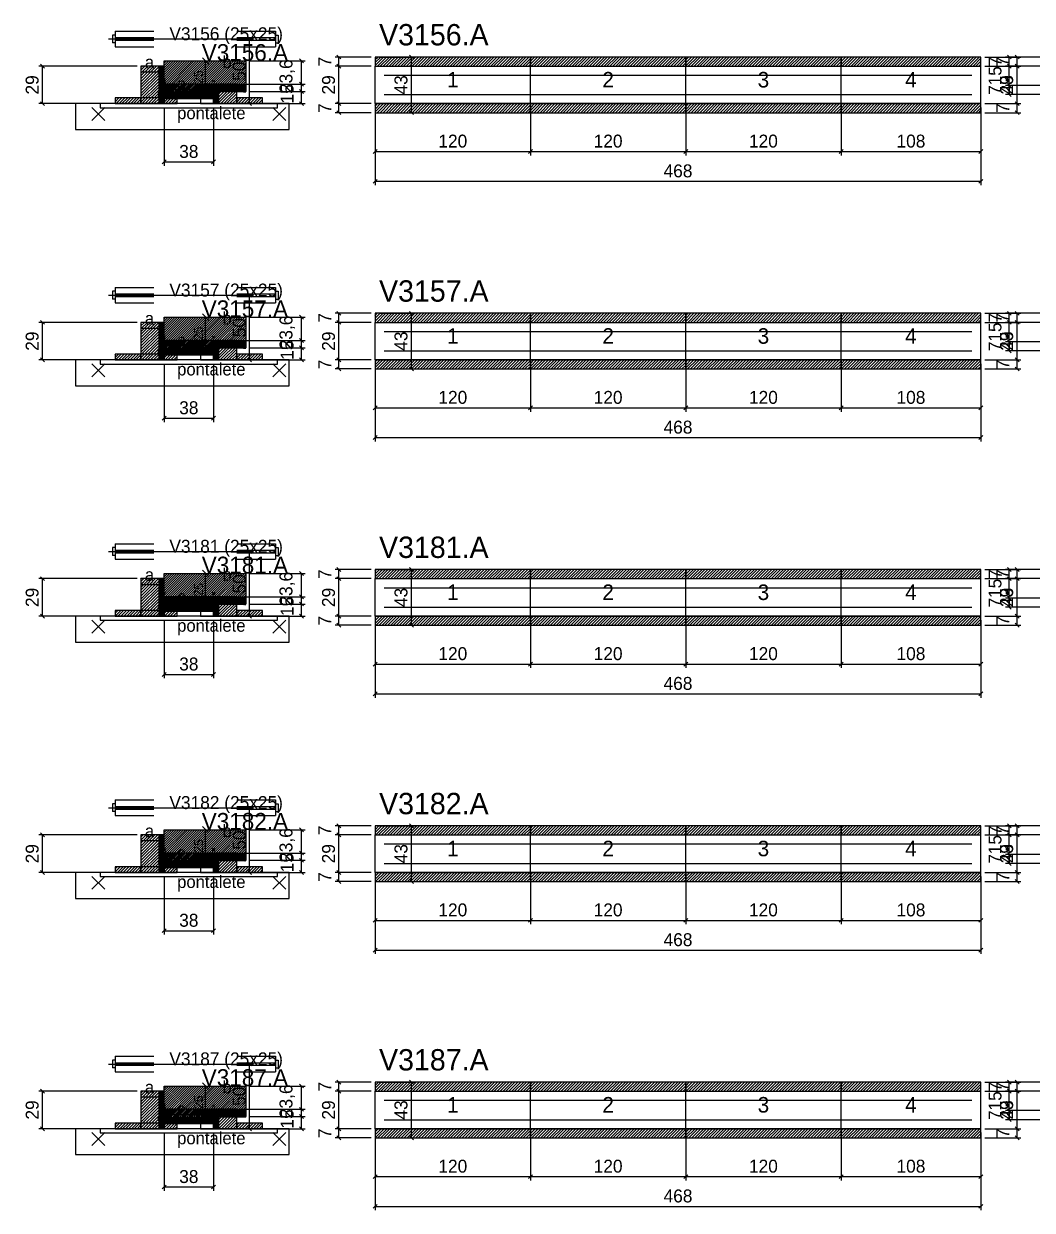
# Model space of a CAD drawing. Extents: x -10500 to 3070, y -14307 to 1250.
# Drawn here: x -69 to 711, y -8528 to -7611 of the extents above; entities that cross this region are included whole.
import ezdxf
from ezdxf.enums import TextEntityAlignment as Align

# ---------------------------------------------------------------- set-up
doc = ezdxf.new("R2010")
doc.units = 0
for name, color, linetype in [('5', 5, 'Continuous'), ('barrote', 126, 'Continuous'), ('CONCRETO', 251, 'Continuous'), ('COTA', 241, 'Continuous'), ('Cota Seção (2x)', 241, 'Continuous'), ('detalhes', 7, 'Continuous'), ('ESTRUTURACAO', 7, 'Continuous'), ('Hachura', 251, 'Continuous'), ('Madeira', 126, 'Continuous'), ('NOMENCLATURA', 7, 'Continuous'), ('Painéis', 200, 'Continuous'), ('presilha', 224, 'Continuous'), ('SARR_2.2x7', 40, 'Continuous'), ('SCO-___-LAJ', 224, 'Continuous'), ('TENSOR', 224, 'Continuous'), ('Texto Seção', 7, 'Continuous')]:
    doc.layers.add(name, color=color, linetype=linetype)
doc.dimstyles.new('PAINEL', dxfattribs={"dimtxt": 10, "dimasz": 3, "dimexe": 3, "dimexo": 3, "dimgap": 3, "dimtad": 1, "dimblk": 'OBLIQUE', "dimblk1": 'OBLIQUE', "dimcen": 2.5, "dimclrd": 4, "dimclre": 4, "dimclrt": 240, "dimazin": 3, "dimtfac": 1, "dimtmove": 0, "dimatfit": 3})
doc.dimstyles.new('SECAO2X', dxfattribs={"dimtxt": 7, "dimasz": 5, "dimexe": 3, "dimexo": 3, "dimgap": 2, "dimtad": 3, "dimblk": 'OBLIQUE', "dimblk1": 'OBLIQUE', "dimcen": 2.5, "dimclrd": 4, "dimclre": 4, "dimclrt": 1, "dimazin": 3, "dimtfac": 1, "dimtmove": 0, "dimatfit": 3})

# ---------------------------------------------------------------- blocks, each defined once
blk = doc.blocks.new('PAR_ESQ')
for p, q in [((-1, -1), (1, 1)), ((-1, 1), (1, -1))]:
    blk.add_line(p, q)
blk = doc.blocks.new('PAR_FUNDO_ESQ')
for p, q in [((-1, -1), (1, 1)), ((-1, 1), (1, -1))]:
    blk.add_line(p, q)
blk = doc.blocks.new('PAR_FUNDO_DIR')
for p, q in [((-1, -1), (1, 1)), ((-1, 1), (1, -1))]:
    blk.add_line(p, q)
blk = doc.blocks.new('par_int_esq')
for p, q in [((-1, -1), (1, 1)), ((-1, 1), (1, -1))]:
    blk.add_line(p, q)
blk = doc.blocks.new('par_int_dir')
for p, q in [((-1, -1), (1, 1)), ((-1, 1), (1, -1))]:
    blk.add_line(p, q)
blk = doc.blocks.new('_OBLIQUE')
at = {"color": 0, "linetype": 'BYBLOCK'}
blk.add_line((-0.5, -0.5), (0.5, 0.5), dxfattribs=at)

msp = doc.modelspace()

# ---------------------------------------------------------------- hatches: boundary and pattern name
at = {"layer": 'COTA'}
h = msp.add_hatch(dxfattribs=at)
h.set_pattern_fill('ANSI31', scale=0.4)
h.paths.add_polyline_path([(40, -7665), (40, -7640), (103, -7640), (103, -7663.6), (78, -7663.6), (78, -7665)])
h = msp.add_hatch(dxfattribs=at)
h.set_pattern_fill('ANSI31', scale=0.5)
h.paths.add_polyline_path([(203, -7644), (323, -7644), (323, -7637), (203, -7637)])
h = msp.add_hatch(dxfattribs=at)
h.set_pattern_fill('ANSI31', scale=0.5)
h.paths.add_polyline_path([(323, -7644), (443, -7644), (443, -7637), (323, -7637)])
h = msp.add_hatch(dxfattribs=at)
h.set_pattern_fill('ANSI31', scale=0.5)
h.paths.add_polyline_path([(443, -7644), (563, -7644), (563, -7637), (443, -7637)])
h = msp.add_hatch(dxfattribs=at)
h.set_pattern_fill('ANSI31', scale=0.5)
h.paths.add_polyline_path([(563, -7644), (671, -7644), (671, -7637), (563, -7637)])
h = msp.add_hatch(dxfattribs=at)
h.set_pattern_fill('ANSI31', scale=0.5)
h.paths.add_polyline_path([(203, -7680), (323, -7680), (323, -7673), (203, -7673)])
h = msp.add_hatch(dxfattribs=at)
h.set_pattern_fill('ANSI31', scale=0.5)
h.paths.add_polyline_path([(323, -7680), (443, -7680), (443, -7673), (323, -7673)])
h = msp.add_hatch(dxfattribs=at)
h.set_pattern_fill('ANSI31', scale=0.5)
h.paths.add_polyline_path([(443, -7680), (563, -7680), (563, -7673), (443, -7673)])
h = msp.add_hatch(dxfattribs=at)
h.set_pattern_fill('ANSI31', scale=0.5)
h.paths.add_polyline_path([(563, -7680), (671, -7680), (671, -7673), (563, -7673)])
h = msp.add_hatch(dxfattribs=at)
h.set_pattern_fill('ANSI31', scale=0.4)
h.paths.add_polyline_path([(40, -7863), (40, -7838), (103, -7838), (103, -7861.6), (78, -7861.6), (78, -7863)])
h = msp.add_hatch(dxfattribs=at)
h.set_pattern_fill('ANSI31', scale=0.5)
h.paths.add_polyline_path([(203, -7842), (323, -7842), (323, -7835), (203, -7835)])
h = msp.add_hatch(dxfattribs=at)
h.set_pattern_fill('ANSI31', scale=0.5)
h.paths.add_polyline_path([(323, -7842), (443, -7842), (443, -7835), (323, -7835)])
h = msp.add_hatch(dxfattribs=at)
h.set_pattern_fill('ANSI31', scale=0.5)
h.paths.add_polyline_path([(443, -7842), (563, -7842), (563, -7835), (443, -7835)])
h = msp.add_hatch(dxfattribs=at)
h.set_pattern_fill('ANSI31', scale=0.5)
h.paths.add_polyline_path([(563, -7842), (671, -7842), (671, -7835), (563, -7835)])
h = msp.add_hatch(dxfattribs=at)
h.set_pattern_fill('ANSI31', scale=0.5)
h.paths.add_polyline_path([(203, -7878), (323, -7878), (323, -7871), (203, -7871)])
h = msp.add_hatch(dxfattribs=at)
h.set_pattern_fill('ANSI31', scale=0.5)
h.paths.add_polyline_path([(323, -7878), (443, -7878), (443, -7871), (323, -7871)])
h = msp.add_hatch(dxfattribs=at)
h.set_pattern_fill('ANSI31', scale=0.5)
h.paths.add_polyline_path([(443, -7878), (563, -7878), (563, -7871), (443, -7871)])
h = msp.add_hatch(dxfattribs=at)
h.set_pattern_fill('ANSI31', scale=0.5)
h.paths.add_polyline_path([(563, -7878), (671, -7878), (671, -7871), (563, -7871)])
h = msp.add_hatch(dxfattribs=at)
h.set_pattern_fill('ANSI31', scale=0.4)
h.paths.add_polyline_path([(40, -8061), (40, -8036), (103, -8036), (103, -8059.6), (78, -8059.6), (78, -8061)])
h = msp.add_hatch(dxfattribs=at)
h.set_pattern_fill('ANSI31', scale=0.5)
h.paths.add_polyline_path([(203, -8040), (323, -8040), (323, -8033), (203, -8033)])
h = msp.add_hatch(dxfattribs=at)
h.set_pattern_fill('ANSI31', scale=0.5)
h.paths.add_polyline_path([(323, -8040), (443, -8040), (443, -8033), (323, -8033)])
h = msp.add_hatch(dxfattribs=at)
h.set_pattern_fill('ANSI31', scale=0.5)
h.paths.add_polyline_path([(443, -8040), (563, -8040), (563, -8033), (443, -8033)])
h = msp.add_hatch(dxfattribs=at)
h.set_pattern_fill('ANSI31', scale=0.5)
h.paths.add_polyline_path([(563, -8040), (671, -8040), (671, -8033), (563, -8033)])
h = msp.add_hatch(dxfattribs=at)
h.set_pattern_fill('ANSI31', scale=0.5)
h.paths.add_polyline_path([(203, -8076), (323, -8076), (323, -8069), (203, -8069)])
h = msp.add_hatch(dxfattribs=at)
h.set_pattern_fill('ANSI31', scale=0.5)
h.paths.add_polyline_path([(323, -8076), (443, -8076), (443, -8069), (323, -8069)])
h = msp.add_hatch(dxfattribs=at)
h.set_pattern_fill('ANSI31', scale=0.5)
h.paths.add_polyline_path([(443, -8076), (563, -8076), (563, -8069), (443, -8069)])
h = msp.add_hatch(dxfattribs=at)
h.set_pattern_fill('ANSI31', scale=0.5)
h.paths.add_polyline_path([(563, -8076), (671, -8076), (671, -8069), (563, -8069)])
h = msp.add_hatch(dxfattribs=at)
h.set_pattern_fill('ANSI31', scale=0.5)
h.paths.add_polyline_path([(203, -8238), (323, -8238), (323, -8231), (203, -8231)])
h = msp.add_hatch(dxfattribs=at)
h.set_pattern_fill('ANSI31', scale=0.5)
h.paths.add_polyline_path([(323, -8238), (443, -8238), (443, -8231), (323, -8231)])
h = msp.add_hatch(dxfattribs=at)
h.set_pattern_fill('ANSI31', scale=0.5)
h.paths.add_polyline_path([(443, -8238), (563, -8238), (563, -8231), (443, -8231)])
h = msp.add_hatch(dxfattribs=at)
h.set_pattern_fill('ANSI31', scale=0.5)
h.paths.add_polyline_path([(563, -8238), (671, -8238), (671, -8231), (563, -8231)])
h = msp.add_hatch(dxfattribs=at)
h.set_pattern_fill('ANSI31', scale=0.4)
h.paths.add_polyline_path([(40, -8259), (40, -8234), (103, -8234), (103, -8257.6), (78, -8257.6), (78, -8259)])
h = msp.add_hatch(dxfattribs=at)
h.set_pattern_fill('ANSI31', scale=0.5)
h.paths.add_polyline_path([(203, -8274), (323, -8274), (323, -8267), (203, -8267)])
h = msp.add_hatch(dxfattribs=at)
h.set_pattern_fill('ANSI31', scale=0.5)
h.paths.add_polyline_path([(323, -8274), (443, -8274), (443, -8267), (323, -8267)])
h = msp.add_hatch(dxfattribs=at)
h.set_pattern_fill('ANSI31', scale=0.5)
h.paths.add_polyline_path([(443, -8274), (563, -8274), (563, -8267), (443, -8267)])
h = msp.add_hatch(dxfattribs=at)
h.set_pattern_fill('ANSI31', scale=0.5)
h.paths.add_polyline_path([(563, -8274), (671, -8274), (671, -8267), (563, -8267)])
h = msp.add_hatch(dxfattribs=at)
h.set_pattern_fill('ANSI31', scale=0.4)
h.paths.add_polyline_path([(40, -8457), (40, -8432), (103, -8432), (103, -8455.6), (78, -8455.6), (78, -8457)])
h = msp.add_hatch(dxfattribs=at)
h.set_pattern_fill('ANSI31', scale=0.5)
h.paths.add_polyline_path([(203, -8436), (323, -8436), (323, -8429), (203, -8429)])
h = msp.add_hatch(dxfattribs=at)
h.set_pattern_fill('ANSI31', scale=0.5)
h.paths.add_polyline_path([(323, -8436), (443, -8436), (443, -8429), (323, -8429)])
h = msp.add_hatch(dxfattribs=at)
h.set_pattern_fill('ANSI31', scale=0.5)
h.paths.add_polyline_path([(443, -8436), (563, -8436), (563, -8429), (443, -8429)])
h = msp.add_hatch(dxfattribs=at)
h.set_pattern_fill('ANSI31', scale=0.5)
h.paths.add_polyline_path([(563, -8436), (671, -8436), (671, -8429), (563, -8429)])
h = msp.add_hatch(dxfattribs=at)
h.set_pattern_fill('ANSI31', scale=0.5)
h.paths.add_polyline_path([(203, -8472), (323, -8472), (323, -8465), (203, -8465)])
h = msp.add_hatch(dxfattribs=at)
h.set_pattern_fill('ANSI31', scale=0.5)
h.paths.add_polyline_path([(323, -8472), (443, -8472), (443, -8465), (323, -8465)])
h = msp.add_hatch(dxfattribs=at)
h.set_pattern_fill('ANSI31', scale=0.5)
h.paths.add_polyline_path([(443, -8472), (563, -8472), (563, -8465), (443, -8465)])
h = msp.add_hatch(dxfattribs=at)
h.set_pattern_fill('ANSI31', scale=0.5)
h.paths.add_polyline_path([(563, -8472), (671, -8472), (671, -8465), (563, -8465)])
at = {"layer": 'Hachura'}
h = msp.add_hatch(dxfattribs=at)
h.set_pattern_fill('ANSI31', scale=0.5)
h.paths.add_polyline_path([(22, -7673), (36, -7673), (36, -7644), (22, -7644)])
h = msp.add_hatch(dxfattribs=at)
h.set_pattern_fill('ANSI31', scale=0.5)
h.paths.add_polyline_path([(22, -7648.4), (36, -7648.4), (36, -7644), (22, -7644)])
h = msp.add_hatch(dxfattribs=at)
h.set_pattern_fill('SOLID')
h.paths.add_polyline_path([(36, -7673), (40, -7673), (40, -7644), (36, -7644)])
h = msp.add_hatch(dxfattribs=at)
h.set_pattern_fill('SOLID')
h.paths.add_polyline_path([(78, -7673), (82, -7673), (82, -7658), (78, -7658)])
h = msp.add_hatch(dxfattribs=at)
h.set_pattern_fill('SOLID')
h.paths.add_polyline_path([(78, -7658), (103, -7658), (103, -7664), (78, -7664)])
h = msp.add_hatch(dxfattribs=at)
h.set_pattern_fill('ANSI31', scale=0.5)
h.paths.add_polyline_path([(82, -7673), (96, -7673), (96, -7658), (82, -7658)])
h = msp.add_hatch(dxfattribs=at)
h.set_pattern_fill('ANSI31', scale=0.5)
h.paths.add_polyline_path([(82, -7662.4), (96, -7662.4), (96, -7658), (82, -7658)])
h = msp.add_hatch(dxfattribs=at)
h.set_pattern_fill('ANSI31', scale=0.5)
h.paths.add_polyline_path([(2, -7673), (22, -7673), (22, -7668.6), (2, -7668.6)])
h = msp.add_hatch(dxfattribs=at)
h.set_pattern_fill('SOLID')
h.paths.add_polyline_path([(40, -7668.6), (78, -7668.6), (78, -7665), (40, -7665)])
h = msp.add_hatch(dxfattribs=at)
h.set_pattern_fill('ANSI31', scale=0.5)
h.paths.add_polyline_path([(40, -7673), (50, -7673), (50, -7668.6), (40, -7668.6)])
h = msp.add_hatch(dxfattribs=at)
h.set_pattern_fill('ANSI31', scale=0.5)
h.paths.add_polyline_path([(96, -7673), (116, -7673), (116, -7668.6), (96, -7668.6)])
h = msp.add_hatch(dxfattribs=at)
h.set_pattern_fill('ANSI31', scale=0.5)
h.paths.add_polyline_path([(22, -7871), (36, -7871), (36, -7842), (22, -7842)])
h = msp.add_hatch(dxfattribs=at)
h.set_pattern_fill('ANSI31', scale=0.5)
h.paths.add_polyline_path([(22, -7846.4), (36, -7846.4), (36, -7842), (22, -7842)])
h = msp.add_hatch(dxfattribs=at)
h.set_pattern_fill('SOLID')
h.paths.add_polyline_path([(36, -7871), (40, -7871), (40, -7842), (36, -7842)])
h = msp.add_hatch(dxfattribs=at)
h.set_pattern_fill('SOLID')
h.paths.add_polyline_path([(78, -7871), (82, -7871), (82, -7856), (78, -7856)])
h = msp.add_hatch(dxfattribs=at)
h.set_pattern_fill('SOLID')
h.paths.add_polyline_path([(78, -7856), (103, -7856), (103, -7862), (78, -7862)])
h = msp.add_hatch(dxfattribs=at)
h.set_pattern_fill('ANSI31', scale=0.5)
h.paths.add_polyline_path([(82, -7871), (96, -7871), (96, -7856), (82, -7856)])
h = msp.add_hatch(dxfattribs=at)
h.set_pattern_fill('ANSI31', scale=0.5)
h.paths.add_polyline_path([(82, -7860.4), (96, -7860.4), (96, -7856), (82, -7856)])
h = msp.add_hatch(dxfattribs=at)
h.set_pattern_fill('SOLID')
h.paths.add_polyline_path([(40, -7866.6), (78, -7866.6), (78, -7863), (40, -7863)])
h = msp.add_hatch(dxfattribs=at)
h.set_pattern_fill('ANSI31', scale=0.5)
h.paths.add_polyline_path([(2, -7871), (22, -7871), (22, -7866.6), (2, -7866.6)])
h = msp.add_hatch(dxfattribs=at)
h.set_pattern_fill('ANSI31', scale=0.5)
h.paths.add_polyline_path([(40, -7871), (50, -7871), (50, -7866.6), (40, -7866.6)])
h = msp.add_hatch(dxfattribs=at)
h.set_pattern_fill('ANSI31', scale=0.5)
h.paths.add_polyline_path([(96, -7871), (116, -7871), (116, -7866.6), (96, -7866.6)])
h = msp.add_hatch(dxfattribs=at)
h.set_pattern_fill('ANSI31', scale=0.5)
h.paths.add_polyline_path([(22, -8069), (36, -8069), (36, -8040), (22, -8040)])
h = msp.add_hatch(dxfattribs=at)
h.set_pattern_fill('ANSI31', scale=0.5)
h.paths.add_polyline_path([(22, -8044.4), (36, -8044.4), (36, -8040), (22, -8040)])
h = msp.add_hatch(dxfattribs=at)
h.set_pattern_fill('SOLID')
h.paths.add_polyline_path([(36, -8069), (40, -8069), (40, -8040), (36, -8040)])
h = msp.add_hatch(dxfattribs=at)
h.set_pattern_fill('SOLID')
h.paths.add_polyline_path([(78, -8069), (82, -8069), (82, -8054), (78, -8054)])
h = msp.add_hatch(dxfattribs=at)
h.set_pattern_fill('SOLID')
h.paths.add_polyline_path([(78, -8054), (103, -8054), (103, -8060), (78, -8060)])
h = msp.add_hatch(dxfattribs=at)
h.set_pattern_fill('ANSI31', scale=0.5)
h.paths.add_polyline_path([(82, -8069), (96, -8069), (96, -8054), (82, -8054)])
h = msp.add_hatch(dxfattribs=at)
h.set_pattern_fill('ANSI31', scale=0.5)
h.paths.add_polyline_path([(82, -8058.4), (96, -8058.4), (96, -8054), (82, -8054)])
h = msp.add_hatch(dxfattribs=at)
h.set_pattern_fill('ANSI31', scale=0.5)
h.paths.add_polyline_path([(2, -8069), (22, -8069), (22, -8064.6), (2, -8064.6)])
h = msp.add_hatch(dxfattribs=at)
h.set_pattern_fill('SOLID')
h.paths.add_polyline_path([(40, -8064.6), (78, -8064.6), (78, -8061), (40, -8061)])
h = msp.add_hatch(dxfattribs=at)
h.set_pattern_fill('ANSI31', scale=0.5)
h.paths.add_polyline_path([(40, -8069), (50, -8069), (50, -8064.6), (40, -8064.6)])
h = msp.add_hatch(dxfattribs=at)
h.set_pattern_fill('ANSI31', scale=0.5)
h.paths.add_polyline_path([(96, -8069), (116, -8069), (116, -8064.6), (96, -8064.6)])
h = msp.add_hatch(dxfattribs=at)
h.set_pattern_fill('ANSI31', scale=0.5)
h.paths.add_polyline_path([(22, -8267), (36, -8267), (36, -8238), (22, -8238)])
h = msp.add_hatch(dxfattribs=at)
h.set_pattern_fill('ANSI31', scale=0.5)
h.paths.add_polyline_path([(22, -8242.4), (36, -8242.4), (36, -8238), (22, -8238)])
h = msp.add_hatch(dxfattribs=at)
h.set_pattern_fill('SOLID')
h.paths.add_polyline_path([(36, -8267), (40, -8267), (40, -8238), (36, -8238)])
h = msp.add_hatch(dxfattribs=at)
h.set_pattern_fill('SOLID')
h.paths.add_polyline_path([(40, -8262.6), (78, -8262.6), (78, -8259), (40, -8259)])
h = msp.add_hatch(dxfattribs=at)
h.set_pattern_fill('SOLID')
h.paths.add_polyline_path([(78, -8267), (82, -8267), (82, -8252), (78, -8252)])
h = msp.add_hatch(dxfattribs=at)
h.set_pattern_fill('SOLID')
h.paths.add_polyline_path([(78, -8252), (103, -8252), (103, -8258), (78, -8258)])
h = msp.add_hatch(dxfattribs=at)
h.set_pattern_fill('ANSI31', scale=0.5)
h.paths.add_polyline_path([(82, -8267), (96, -8267), (96, -8252), (82, -8252)])
h = msp.add_hatch(dxfattribs=at)
h.set_pattern_fill('ANSI31', scale=0.5)
h.paths.add_polyline_path([(82, -8256.4), (96, -8256.4), (96, -8252), (82, -8252)])
h = msp.add_hatch(dxfattribs=at)
h.set_pattern_fill('ANSI31', scale=0.5)
h.paths.add_polyline_path([(2, -8267), (22, -8267), (22, -8262.6), (2, -8262.6)])
h = msp.add_hatch(dxfattribs=at)
h.set_pattern_fill('ANSI31', scale=0.5)
h.paths.add_polyline_path([(40, -8267), (50, -8267), (50, -8262.6), (40, -8262.6)])
h = msp.add_hatch(dxfattribs=at)
h.set_pattern_fill('ANSI31', scale=0.5)
h.paths.add_polyline_path([(96, -8267), (116, -8267), (116, -8262.6), (96, -8262.6)])
h = msp.add_hatch(dxfattribs=at)
h.set_pattern_fill('ANSI31', scale=0.5)
h.paths.add_polyline_path([(22, -8465), (36, -8465), (36, -8436), (22, -8436)])
h = msp.add_hatch(dxfattribs=at)
h.set_pattern_fill('ANSI31', scale=0.5)
h.paths.add_polyline_path([(22, -8440.4), (36, -8440.4), (36, -8436), (22, -8436)])
h = msp.add_hatch(dxfattribs=at)
h.set_pattern_fill('SOLID')
h.paths.add_polyline_path([(36, -8465), (40, -8465), (40, -8436), (36, -8436)])
h = msp.add_hatch(dxfattribs=at)
h.set_pattern_fill('SOLID')
h.paths.add_polyline_path([(78, -8465), (82, -8465), (82, -8450), (78, -8450)])
h = msp.add_hatch(dxfattribs=at)
h.set_pattern_fill('SOLID')
h.paths.add_polyline_path([(78, -8450), (103, -8450), (103, -8456), (78, -8456)])
h = msp.add_hatch(dxfattribs=at)
h.set_pattern_fill('ANSI31', scale=0.5)
h.paths.add_polyline_path([(82, -8465), (96, -8465), (96, -8450), (82, -8450)])
h = msp.add_hatch(dxfattribs=at)
h.set_pattern_fill('ANSI31', scale=0.5)
h.paths.add_polyline_path([(82, -8454.4), (96, -8454.4), (96, -8450), (82, -8450)])
h = msp.add_hatch(dxfattribs=at)
h.set_pattern_fill('ANSI31', scale=0.5)
h.paths.add_polyline_path([(2, -8465), (22, -8465), (22, -8460.6), (2, -8460.6)])
h = msp.add_hatch(dxfattribs=at)
h.set_pattern_fill('SOLID')
h.paths.add_polyline_path([(40, -8460.6), (78, -8460.6), (78, -8457), (40, -8457)])
h = msp.add_hatch(dxfattribs=at)
h.set_pattern_fill('ANSI31', scale=0.5)
h.paths.add_polyline_path([(40, -8465), (50, -8465), (50, -8460.6), (40, -8460.6)])
h = msp.add_hatch(dxfattribs=at)
h.set_pattern_fill('ANSI31', scale=0.5)
h.paths.add_polyline_path([(96, -8465), (116, -8465), (116, -8460.6), (96, -8460.6)])
at = {"layer": 'HACHURACONCRETO'}
h = msp.add_hatch(dxfattribs=at)
h.set_pattern_fill('ANSI31', scale=0.3)
h.paths.add_polyline_path([(40, -7668.6), (78, -7668.6), (78, -7658), (40, -7658)])
h = msp.add_hatch(dxfattribs=at)
h.set_pattern_fill('ANSI31', scale=0.3)
h.paths.add_polyline_path([(40, -7866.6), (78, -7866.6), (78, -7856), (40, -7856)])
h = msp.add_hatch(dxfattribs=at)
h.set_pattern_fill('ANSI31', scale=0.3)
h.paths.add_polyline_path([(40, -8064.6), (78, -8064.6), (78, -8054), (40, -8054)])
h = msp.add_hatch(dxfattribs=at)
h.set_pattern_fill('ANSI31', scale=0.3)
h.paths.add_polyline_path([(40, -8262.6), (78, -8262.6), (78, -8252), (40, -8252)])
h = msp.add_hatch(dxfattribs=at)
h.set_pattern_fill('ANSI31', scale=0.3)
h.paths.add_polyline_path([(40, -8460.6), (78, -8460.6), (78, -8450), (40, -8450)])

# ---------------------------------------------------------------- linework, layer by layer
for p, q in [((2, -7617), (32, -7617)), ((2, -7617), (2, -7629)), ((96, -7617), (126, -7617)), ((126, -7617), (126, -7629)), ((0, -7620), (0, -7626)), ((2, -7620), (0, -7620)), ((2, -7626), (0, -7626)), ((2, -7622), (32, -7622)), ((2, -7624), (32, -7624)), ((96, -7622), (126, -7622)), ((96, -7624), (126, -7624)), ((126, -7620), (128, -7620)), ((126, -7626), (128, -7626)), ((128, -7620), (128, -7626)), ((2, -7629), (32, -7629)), ((96, -7629), (126, -7629)), ((0, -7818), (0, -7824)), ((2, -7818), (0, -7818)), ((2, -7815), (32, -7815)), ((2, -7815), (2, -7827)), ((96, -7815), (126, -7815)), ((126, -7815), (126, -7827)), ((126, -7818), (128, -7818)), ((128, -7818), (128, -7824)), ((2, -7824), (0, -7824)), ((2, -7820), (32, -7820)), ((2, -7822), (32, -7822)), ((2, -7827), (32, -7827)), ((96, -7820), (126, -7820)), ((96, -7822), (126, -7822)), ((96, -7827), (126, -7827)), ((126, -7824), (128, -7824)), ((0, -8016), (0, -8022)), ((2, -8016), (0, -8016)), ((2, -8013), (32, -8013)), ((2, -8013), (2, -8025)), ((2, -8018), (32, -8018)), ((2, -8020), (32, -8020)), ((96, -8013), (126, -8013)), ((96, -8018), (126, -8018)), ((96, -8020), (126, -8020)), ((126, -8013), (126, -8025)), ((126, -8016), (128, -8016)), ((128, -8016), (128, -8022)), ((2, -8022), (0, -8022)), ((2, -8025), (32, -8025)), ((96, -8025), (126, -8025)), ((126, -8022), (128, -8022)), ((0, -8214), (0, -8220)), ((2, -8214), (0, -8214)), ((2, -8211), (32, -8211)), ((2, -8211), (2, -8223)), ((96, -8211), (126, -8211)), ((126, -8211), (126, -8223)), ((126, -8214), (128, -8214)), ((128, -8214), (128, -8220)), ((2, -8220), (0, -8220)), ((2, -8216), (32, -8216)), ((2, -8218), (32, -8218)), ((2, -8223), (32, -8223)), ((96, -8216), (126, -8216)), ((96, -8218), (126, -8218)), ((96, -8223), (126, -8223)), ((126, -8220), (128, -8220)), ((0, -8412), (0, -8418)), ((2, -8412), (0, -8412)), ((2, -8409), (32, -8409)), ((2, -8409), (2, -8421)), ((2, -8414), (32, -8414)), ((96, -8409), (126, -8409)), ((96, -8414), (126, -8414)), ((126, -8409), (126, -8421)), ((126, -8412), (128, -8412)), ((128, -8412), (128, -8418)), ((2, -8418), (0, -8418)), ((2, -8416), (32, -8416)), ((2, -8421), (32, -8421)), ((96, -8416), (126, -8416)), ((96, -8421), (126, -8421)), ((126, -8418), (128, -8418))]:
    msp.add_line(p, q)
at = {"layer": 'BARRA_ANCORAGEM'}
for p, q in [((40, -7661.95), (78, -7661.95)), ((40, -7663.95), (40, -7661.95)), ((40, -7663.95), (78, -7663.95)), ((78, -7663.95), (78, -7661.95)), ((40, -7667.05), (78, -7667.05)), ((40, -7669.05), (40, -7667.05)), ((40, -7669.05), (78, -7669.05)), ((78, -7669.05), (78, -7667.05)), ((40, -7859.95), (78, -7859.95)), ((40, -7861.95), (40, -7859.95)), ((40, -7861.95), (78, -7861.95)), ((40, -7865.05), (78, -7865.05)), ((40, -7867.05), (40, -7865.05)), ((78, -7861.95), (78, -7859.95)), ((78, -7867.05), (78, -7865.05)), ((40, -7867.05), (78, -7867.05)), ((40, -8057.95), (78, -8057.95)), ((40, -8059.95), (40, -8057.95)), ((78, -8059.95), (78, -8057.95)), ((40, -8059.95), (78, -8059.95)), ((40, -8063.05), (78, -8063.05)), ((40, -8065.05), (40, -8063.05)), ((40, -8065.05), (78, -8065.05)), ((78, -8065.05), (78, -8063.05)), ((40, -8255.95), (78, -8255.95)), ((40, -8257.95), (40, -8255.95)), ((40, -8257.95), (78, -8257.95)), ((78, -8257.95), (78, -8255.95)), ((40, -8261.05), (78, -8261.05)), ((40, -8263.05), (40, -8261.05)), ((40, -8263.05), (78, -8263.05)), ((78, -8263.05), (78, -8261.05)), ((40, -8453.95), (78, -8453.95)), ((40, -8455.95), (40, -8453.95)), ((40, -8455.95), (78, -8455.95)), ((40, -8459.05), (78, -8459.05)), ((40, -8461.05), (40, -8459.05)), ((40, -8461.05), (78, -8461.05)), ((78, -8455.95), (78, -8453.95)), ((78, -8461.05), (78, -8459.05))]:
    msp.add_line(p, q, dxfattribs=at)
at = {"layer": 'barrote'}
for points in [[(-28.5, -7693), (136.5, -7693), (136.5, -7673), (-28.5, -7673)], [(-28.5, -7891), (136.5, -7891), (136.5, -7871), (-28.5, -7871)], [(-28.5, -8089), (136.5, -8089), (136.5, -8069), (-28.5, -8069)], [(-28.5, -8287), (136.5, -8287), (136.5, -8267), (-28.5, -8267)], [(-28.5, -8485), (136.5, -8485), (136.5, -8465), (-28.5, -8465)]]:
    msp.add_lwpolyline(points, close=True, dxfattribs=at)
at = {"layer": 'CONCRETO'}
for points in [[(40, -7665), (40, -7640), (103, -7640), (103, -7663.6), (78, -7663.6), (78, -7665)], [(40, -7863), (40, -7838), (103, -7838), (103, -7861.6), (78, -7861.6), (78, -7863)], [(40, -8061), (40, -8036), (103, -8036), (103, -8059.6), (78, -8059.6), (78, -8061)], [(40, -8259), (40, -8234), (103, -8234), (103, -8257.6), (78, -8257.6), (78, -8259)], [(40, -8457), (40, -8432), (103, -8432), (103, -8455.6), (78, -8455.6), (78, -8457)]]:
    msp.add_lwpolyline(points, close=True, dxfattribs=at)
at = {"layer": 'HACHURACONCRETO'}
for points in [[(40, -7668.6), (78, -7668.6), (78, -7658), (40, -7658)], [(40, -7866.6), (78, -7866.6), (78, -7856), (40, -7856)], [(40, -8064.6), (78, -8064.6), (78, -8054), (40, -8054)], [(40, -8262.6), (78, -8262.6), (78, -8252), (40, -8252)], [(40, -8460.6), (78, -8460.6), (78, -8450), (40, -8450)]]:
    msp.add_lwpolyline(points, close=True, dxfattribs=at)
at = {"layer": 'Madeira'}
for points in [[(22, -7673), (36, -7673), (36, -7644), (22, -7644)], [(22, -7648.4), (36, -7648.4), (36, -7644), (22, -7644)], [(82, -7673), (96, -7673), (96, -7658), (82, -7658)], [(82, -7662.4), (96, -7662.4), (96, -7658), (82, -7658)], [(2, -7673), (22, -7673), (22, -7668.6), (2, -7668.6)], [(22, -7673), (36, -7673), (36, -7668.6), (22, -7668.6)], [(40, -7673), (50, -7673), (50, -7668.6), (40, -7668.6)], [(68, -7673), (78, -7673), (78, -7668.6), (68, -7668.6)], [(96, -7673), (116, -7673), (116, -7668.6), (96, -7668.6)], [(22, -7871), (36, -7871), (36, -7842), (22, -7842)], [(22, -7846.4), (36, -7846.4), (36, -7842), (22, -7842)], [(82, -7871), (96, -7871), (96, -7856), (82, -7856)], [(82, -7860.4), (96, -7860.4), (96, -7856), (82, -7856)], [(2, -7871), (22, -7871), (22, -7866.6), (2, -7866.6)], [(22, -7871), (36, -7871), (36, -7866.6), (22, -7866.6)], [(40, -7871), (50, -7871), (50, -7866.6), (40, -7866.6)], [(68, -7871), (78, -7871), (78, -7866.6), (68, -7866.6)], [(96, -7871), (116, -7871), (116, -7866.6), (96, -7866.6)], [(22, -8069), (36, -8069), (36, -8040), (22, -8040)], [(22, -8044.4), (36, -8044.4), (36, -8040), (22, -8040)], [(82, -8069), (96, -8069), (96, -8054), (82, -8054)], [(82, -8058.4), (96, -8058.4), (96, -8054), (82, -8054)], [(2, -8069), (22, -8069), (22, -8064.6), (2, -8064.6)], [(22, -8069), (36, -8069), (36, -8064.6), (22, -8064.6)], [(40, -8069), (50, -8069), (50, -8064.6), (40, -8064.6)], [(68, -8069), (78, -8069), (78, -8064.6), (68, -8064.6)], [(96, -8069), (116, -8069), (116, -8064.6), (96, -8064.6)], [(22, -8267), (36, -8267), (36, -8238), (22, -8238)], [(22, -8242.4), (36, -8242.4), (36, -8238), (22, -8238)], [(82, -8267), (96, -8267), (96, -8252), (82, -8252)], [(82, -8256.4), (96, -8256.4), (96, -8252), (82, -8252)], [(2, -8267), (22, -8267), (22, -8262.6), (2, -8262.6)], [(22, -8267), (36, -8267), (36, -8262.6), (22, -8262.6)], [(40, -8267), (50, -8267), (50, -8262.6), (40, -8262.6)], [(68, -8267), (78, -8267), (78, -8262.6), (68, -8262.6)], [(96, -8267), (116, -8267), (116, -8262.6), (96, -8262.6)], [(22, -8465), (36, -8465), (36, -8436), (22, -8436)], [(22, -8440.4), (36, -8440.4), (36, -8436), (22, -8436)], [(82, -8465), (96, -8465), (96, -8450), (82, -8450)], [(82, -8454.4), (96, -8454.4), (96, -8450), (82, -8450)], [(2, -8465), (22, -8465), (22, -8460.6), (2, -8460.6)], [(22, -8465), (36, -8465), (36, -8460.6), (22, -8460.6)], [(40, -8465), (50, -8465), (50, -8460.6), (40, -8460.6)], [(68, -8465), (78, -8465), (78, -8460.6), (68, -8460.6)], [(96, -8465), (116, -8465), (116, -8460.6), (96, -8460.6)]]:
    msp.add_lwpolyline(points, close=True, dxfattribs=at)
at = {"layer": 'Painéis'}
for p, q in [((203, -7644), (323, -7644)), ((203, -7673), (203, -7644)), ((323, -7673), (323, -7644)), ((323, -7673), (323, -7644)), ((323, -7644), (443, -7644)), ((323, -7673), (323, -7644)), ((443, -7673), (443, -7644)), ((443, -7673), (443, -7644)), ((443, -7644), (563, -7644)), ((443, -7673), (443, -7644)), ((563, -7673), (563, -7644)), ((563, -7673), (563, -7644)), ((563, -7644), (671, -7644)), ((563, -7673), (563, -7644)), ((671, -7673), (671, -7644)), ((203, -7673), (323, -7673)), ((323, -7673), (443, -7673)), ((443, -7673), (563, -7673)), ((563, -7673), (671, -7673)), ((203, -7842), (323, -7842)), ((203, -7871), (203, -7842)), ((323, -7871), (323, -7842)), ((323, -7871), (323, -7842)), ((323, -7842), (443, -7842)), ((323, -7871), (323, -7842)), ((443, -7871), (443, -7842)), ((443, -7871), (443, -7842)), ((443, -7842), (563, -7842)), ((443, -7871), (443, -7842)), ((563, -7871), (563, -7842)), ((563, -7871), (563, -7842)), ((563, -7842), (671, -7842)), ((563, -7871), (563, -7842)), ((671, -7871), (671, -7842)), ((203, -7871), (323, -7871)), ((323, -7871), (443, -7871)), ((443, -7871), (563, -7871)), ((563, -7871), (671, -7871)), ((203, -8040), (323, -8040)), ((203, -8069), (203, -8040)), ((323, -8069), (323, -8040)), ((323, -8069), (323, -8040)), ((323, -8040), (443, -8040)), ((323, -8069), (323, -8040)), ((443, -8069), (443, -8040)), ((443, -8069), (443, -8040)), ((443, -8040), (563, -8040)), ((443, -8069), (443, -8040)), ((563, -8069), (563, -8040)), ((563, -8069), (563, -8040)), ((563, -8040), (671, -8040)), ((563, -8069), (563, -8040)), ((671, -8069), (671, -8040)), ((203, -8069), (323, -8069)), ((323, -8069), (443, -8069)), ((443, -8069), (563, -8069)), ((563, -8069), (671, -8069)), ((203, -8238), (323, -8238)), ((203, -8267), (203, -8238)), ((323, -8267), (323, -8238)), ((323, -8267), (323, -8238)), ((323, -8238), (443, -8238)), ((323, -8267), (323, -8238)), ((443, -8267), (443, -8238)), ((443, -8267), (443, -8238)), ((443, -8238), (563, -8238)), ((443, -8267), (443, -8238)), ((563, -8267), (563, -8238)), ((563, -8267), (563, -8238)), ((563, -8238), (671, -8238)), ((563, -8267), (563, -8238)), ((671, -8267), (671, -8238)), ((203, -8267), (323, -8267)), ((323, -8267), (443, -8267)), ((443, -8267), (563, -8267)), ((563, -8267), (671, -8267)), ((203, -8436), (323, -8436)), ((203, -8465), (203, -8436)), ((323, -8465), (323, -8436)), ((323, -8465), (323, -8436)), ((323, -8436), (443, -8436)), ((323, -8465), (323, -8436)), ((443, -8465), (443, -8436)), ((443, -8465), (443, -8436)), ((443, -8436), (563, -8436)), ((443, -8465), (443, -8436)), ((563, -8465), (563, -8436)), ((563, -8465), (563, -8436)), ((563, -8436), (671, -8436)), ((563, -8465), (563, -8436)), ((671, -8465), (671, -8436)), ((203, -8465), (323, -8465)), ((323, -8465), (443, -8465)), ((443, -8465), (563, -8465)), ((563, -8465), (671, -8465))]:
    msp.add_line(p, q, dxfattribs=at)
for points in [[(36, -7673), (40, -7673), (40, -7644), (36, -7644)], [(78, -7673), (82, -7673), (82, -7658), (78, -7658)], [(78, -7658), (103, -7658), (103, -7663.6), (78, -7663.6)], [(40, -7668.6), (78, -7668.6), (78, -7665), (40, -7665)], [(36, -7871), (40, -7871), (40, -7842), (36, -7842)], [(78, -7871), (82, -7871), (82, -7856), (78, -7856)], [(78, -7856), (103, -7856), (103, -7861.6), (78, -7861.6)], [(40, -7866.6), (78, -7866.6), (78, -7863), (40, -7863)], [(36, -8069), (40, -8069), (40, -8040), (36, -8040)], [(78, -8069), (82, -8069), (82, -8054), (78, -8054)], [(78, -8054), (103, -8054), (103, -8059.6), (78, -8059.6)], [(40, -8064.6), (78, -8064.6), (78, -8061), (40, -8061)], [(36, -8267), (40, -8267), (40, -8238), (36, -8238)], [(40, -8262.6), (78, -8262.6), (78, -8259), (40, -8259)], [(78, -8267), (82, -8267), (82, -8252), (78, -8252)], [(78, -8252), (103, -8252), (103, -8257.6), (78, -8257.6)], [(36, -8465), (40, -8465), (40, -8436), (36, -8436)], [(78, -8465), (82, -8465), (82, -8450), (78, -8450)], [(78, -8450), (103, -8450), (103, -8455.6), (78, -8455.6)], [(40, -8460.6), (78, -8460.6), (78, -8457), (40, -8457)]]:
    msp.add_lwpolyline(points, close=True, dxfattribs=at)
at = {"layer": 'presilha'}
for p, q in [((-16, -7686), (-6, -7676)), ((-16, -7676), (-6, -7686)), ((124, -7686), (134, -7676)), ((124, -7676), (134, -7686)), ((-16, -7884), (-6, -7874)), ((-16, -7874), (-6, -7884)), ((124, -7884), (134, -7874)), ((124, -7874), (134, -7884)), ((-16, -8082), (-6, -8072)), ((-16, -8072), (-6, -8082)), ((124, -8082), (134, -8072)), ((124, -8072), (134, -8082)), ((-16, -8280), (-6, -8270)), ((-16, -8270), (-6, -8280)), ((124, -8280), (134, -8270)), ((124, -8270), (134, -8280)), ((-16, -8478), (-6, -8468)), ((-16, -8468), (-6, -8478)), ((124, -8478), (134, -8468)), ((124, -8468), (134, -8478))]:
    msp.add_line(p, q, dxfattribs=at)
at = {"layer": 'SARR_2.2x7'}
for points in [[(210, -7651), (323, -7651)], [(210, -7651), (323, -7651)], [(323, -7651), (443, -7651)], [(323, -7651), (443, -7651)], [(443, -7651), (563, -7651)], [(443, -7651), (563, -7651)], [(563, -7651), (664, -7651)], [(563, -7651), (664, -7651)], [(210, -7666), (323, -7666)], [(210, -7666), (323, -7666)], [(323, -7666), (443, -7666)], [(323, -7666), (443, -7666)], [(443, -7666), (563, -7666)], [(443, -7666), (563, -7666)], [(563, -7666), (664, -7666)], [(563, -7666), (664, -7666)], [(210, -7849), (323, -7849)], [(210, -7849), (323, -7849)], [(323, -7849), (443, -7849)], [(323, -7849), (443, -7849)], [(443, -7849), (563, -7849)], [(443, -7849), (563, -7849)], [(563, -7849), (664, -7849)], [(563, -7849), (664, -7849)], [(210, -7864), (323, -7864)], [(210, -7864), (323, -7864)], [(323, -7864), (443, -7864)], [(323, -7864), (443, -7864)], [(443, -7864), (563, -7864)], [(443, -7864), (563, -7864)], [(563, -7864), (664, -7864)], [(563, -7864), (664, -7864)], [(210, -8047), (323, -8047)], [(210, -8047), (323, -8047)], [(323, -8047), (443, -8047)], [(323, -8047), (443, -8047)], [(443, -8047), (563, -8047)], [(443, -8047), (563, -8047)], [(563, -8047), (664, -8047)], [(563, -8047), (664, -8047)], [(210, -8062), (323, -8062)], [(210, -8062), (323, -8062)], [(323, -8062), (443, -8062)], [(323, -8062), (443, -8062)], [(443, -8062), (563, -8062)], [(443, -8062), (563, -8062)], [(563, -8062), (664, -8062)], [(563, -8062), (664, -8062)], [(210, -8245), (323, -8245)], [(210, -8245), (323, -8245)], [(323, -8245), (443, -8245)], [(323, -8245), (443, -8245)], [(443, -8245), (563, -8245)], [(443, -8245), (563, -8245)], [(563, -8245), (664, -8245)], [(563, -8245), (664, -8245)], [(210, -8260), (323, -8260)], [(210, -8260), (323, -8260)], [(323, -8260), (443, -8260)], [(323, -8260), (443, -8260)], [(443, -8260), (563, -8260)], [(443, -8260), (563, -8260)], [(563, -8260), (664, -8260)], [(563, -8260), (664, -8260)], [(210, -8443), (323, -8443)], [(210, -8443), (323, -8443)], [(323, -8443), (443, -8443)], [(323, -8443), (443, -8443)], [(443, -8443), (563, -8443)], [(443, -8443), (563, -8443)], [(563, -8443), (664, -8443)], [(563, -8443), (664, -8443)], [(210, -8458), (323, -8458)], [(210, -8458), (323, -8458)], [(323, -8458), (443, -8458)], [(323, -8458), (443, -8458)], [(443, -8458), (563, -8458)], [(443, -8458), (563, -8458)], [(563, -8458), (664, -8458)], [(563, -8458), (664, -8458)]]:
    msp.add_lwpolyline(points, dxfattribs=at)
at = {"layer": 'SARRAFO_2_2X7'}
for p, q in [((36, -7653.2), (36, -7648.8)), ((36, -7648.8), (40, -7648.8)), ((36, -7653.2), (40, -7653.2)), ((40, -7653.2), (40, -7648.8)), ((36, -7668.2), (36, -7663.8)), ((36, -7663.8), (40, -7663.8)), ((40, -7668.2), (40, -7663.8)), ((78, -7667.2), (78, -7662.8)), ((78, -7662.8), (82, -7662.8)), ((78, -7668.2), (78, -7663.8)), ((78, -7663.8), (82, -7663.8)), ((82, -7667.2), (82, -7662.8)), ((82, -7668.2), (82, -7663.8)), ((36, -7668.2), (40, -7668.2)), ((78, -7667.2), (82, -7667.2)), ((78, -7668.2), (82, -7668.2)), ((36, -7851.2), (36, -7846.8)), ((36, -7846.8), (40, -7846.8)), ((40, -7851.2), (40, -7846.8)), ((36, -7851.2), (40, -7851.2)), ((36, -7866.2), (36, -7861.8)), ((36, -7861.8), (40, -7861.8)), ((40, -7866.2), (40, -7861.8)), ((78, -7865.2), (78, -7860.8)), ((78, -7860.8), (82, -7860.8)), ((78, -7866.2), (78, -7861.8)), ((78, -7861.8), (82, -7861.8)), ((78, -7865.2), (82, -7865.2)), ((82, -7865.2), (82, -7860.8)), ((82, -7866.2), (82, -7861.8)), ((36, -7866.2), (40, -7866.2)), ((78, -7866.2), (82, -7866.2)), ((36, -8049.2), (36, -8044.8)), ((36, -8044.8), (40, -8044.8)), ((40, -8049.2), (40, -8044.8)), ((36, -8049.2), (40, -8049.2)), ((36, -8064.2), (36, -8059.8)), ((36, -8059.8), (40, -8059.8)), ((36, -8064.2), (40, -8064.2)), ((40, -8064.2), (40, -8059.8)), ((78, -8063.2), (78, -8058.8)), ((78, -8058.8), (82, -8058.8)), ((78, -8064.2), (78, -8059.8)), ((78, -8059.8), (82, -8059.8)), ((78, -8063.2), (82, -8063.2)), ((78, -8064.2), (82, -8064.2)), ((82, -8063.2), (82, -8058.8)), ((82, -8064.2), (82, -8059.8)), ((36, -8247.2), (36, -8242.8)), ((36, -8242.8), (40, -8242.8)), ((36, -8247.2), (40, -8247.2)), ((40, -8247.2), (40, -8242.8)), ((36, -8262.2), (36, -8257.8)), ((36, -8257.8), (40, -8257.8)), ((40, -8262.2), (40, -8257.8)), ((78, -8261.2), (78, -8256.8)), ((78, -8256.8), (82, -8256.8)), ((78, -8262.2), (78, -8257.8)), ((78, -8257.8), (82, -8257.8)), ((82, -8261.2), (82, -8256.8)), ((82, -8262.2), (82, -8257.8)), ((36, -8262.2), (40, -8262.2)), ((78, -8261.2), (82, -8261.2)), ((78, -8262.2), (82, -8262.2)), ((36, -8445.2), (36, -8440.8)), ((36, -8440.8), (40, -8440.8)), ((40, -8445.2), (40, -8440.8)), ((36, -8445.2), (40, -8445.2)), ((36, -8460.2), (36, -8455.8)), ((36, -8455.8), (40, -8455.8)), ((36, -8460.2), (40, -8460.2)), ((40, -8460.2), (40, -8455.8)), ((78, -8459.2), (78, -8454.8)), ((78, -8454.8), (82, -8454.8)), ((78, -8460.2), (78, -8455.8)), ((78, -8455.8), (82, -8455.8)), ((78, -8459.2), (82, -8459.2)), ((78, -8460.2), (82, -8460.2)), ((82, -8459.2), (82, -8454.8)), ((82, -8460.2), (82, -8455.8))]:
    msp.add_line(p, q, dxfattribs=at)
at = {"layer": 'SCO-___-LAJ'}
for points in [[(203, -7644), (323, -7644), (323, -7637), (203, -7637)], [(323, -7644), (443, -7644), (443, -7637), (323, -7637)], [(443, -7644), (563, -7644), (563, -7637), (443, -7637)], [(563, -7644), (671, -7644), (671, -7637), (563, -7637)], [(-9.5, -7676.2), (127.5, -7676.2), (127.5, -7673), (-9.5, -7673)], [(203, -7680), (323, -7680), (323, -7673), (203, -7673)], [(323, -7680), (443, -7680), (443, -7673), (323, -7673)], [(443, -7680), (563, -7680), (563, -7673), (443, -7673)], [(563, -7680), (671, -7680), (671, -7673), (563, -7673)], [(203, -7842), (323, -7842), (323, -7835), (203, -7835)], [(323, -7842), (443, -7842), (443, -7835), (323, -7835)], [(443, -7842), (563, -7842), (563, -7835), (443, -7835)], [(563, -7842), (671, -7842), (671, -7835), (563, -7835)], [(-9.5, -7874.2), (127.5, -7874.2), (127.5, -7871), (-9.5, -7871)], [(203, -7878), (323, -7878), (323, -7871), (203, -7871)], [(323, -7878), (443, -7878), (443, -7871), (323, -7871)], [(443, -7878), (563, -7878), (563, -7871), (443, -7871)], [(563, -7878), (671, -7878), (671, -7871), (563, -7871)], [(203, -8040), (323, -8040), (323, -8033), (203, -8033)], [(323, -8040), (443, -8040), (443, -8033), (323, -8033)], [(443, -8040), (563, -8040), (563, -8033), (443, -8033)], [(563, -8040), (671, -8040), (671, -8033), (563, -8033)], [(-9.5, -8072.2), (127.5, -8072.2), (127.5, -8069), (-9.5, -8069)], [(203, -8076), (323, -8076), (323, -8069), (203, -8069)], [(323, -8076), (443, -8076), (443, -8069), (323, -8069)], [(443, -8076), (563, -8076), (563, -8069), (443, -8069)], [(563, -8076), (671, -8076), (671, -8069), (563, -8069)], [(203, -8238), (323, -8238), (323, -8231), (203, -8231)], [(323, -8238), (443, -8238), (443, -8231), (323, -8231)], [(443, -8238), (563, -8238), (563, -8231), (443, -8231)], [(563, -8238), (671, -8238), (671, -8231), (563, -8231)], [(-9.5, -8270.2), (127.5, -8270.2), (127.5, -8267), (-9.5, -8267)], [(203, -8274), (323, -8274), (323, -8267), (203, -8267)], [(323, -8274), (443, -8274), (443, -8267), (323, -8267)], [(443, -8274), (563, -8274), (563, -8267), (443, -8267)], [(563, -8274), (671, -8274), (671, -8267), (563, -8267)], [(203, -8436), (323, -8436), (323, -8429), (203, -8429)], [(323, -8436), (443, -8436), (443, -8429), (323, -8429)], [(443, -8436), (563, -8436), (563, -8429), (443, -8429)], [(563, -8436), (671, -8436), (671, -8429), (563, -8429)], [(-9.5, -8468.2), (127.5, -8468.2), (127.5, -8465), (-9.5, -8465)], [(203, -8472), (323, -8472), (323, -8465), (203, -8465)], [(323, -8472), (443, -8472), (443, -8465), (323, -8465)], [(443, -8472), (563, -8472), (563, -8465), (443, -8465)], [(563, -8472), (671, -8472), (671, -8465), (563, -8465)]]:
    msp.add_lwpolyline(points, close=True, dxfattribs=at)
at = {"layer": 'TENSOR'}
for p, q in [((-3, -7623), (101, -7623)), ((-3, -7821), (101, -7821)), ((-3, -8019), (101, -8019)), ((-3, -8217), (101, -8217)), ((-3, -8415), (101, -8415))]:
    msp.add_line(p, q, dxfattribs=at)

# ---------------------------------------------------------------- block references
at = {"layer": 'Painéis'}
for name, p in [('par_int_esq', (40, -7655.5)), ('par_int_dir', (78, -7655.5)), ('PAR_FUNDO_ESQ', (40, -7663)), ('PAR_FUNDO_DIR', (78, -7663)), ('PAR_ESQ', (36, -7665.5)), ('par_int_esq', (40, -7853.5)), ('par_int_dir', (78, -7853.5)), ('PAR_ESQ', (36, -7863.5)), ('PAR_FUNDO_ESQ', (40, -7861)), ('PAR_FUNDO_DIR', (78, -7861)), ('par_int_esq', (40, -8051.5)), ('PAR_FUNDO_ESQ', (40, -8059)), ('par_int_dir', (78, -8051.5)), ('PAR_FUNDO_DIR', (78, -8059)), ('PAR_ESQ', (36, -8061.5)), ('par_int_esq', (40, -8249.5)), ('par_int_dir', (78, -8249.5)), ('PAR_ESQ', (36, -8259.5)), ('PAR_FUNDO_ESQ', (40, -8257)), ('PAR_FUNDO_DIR', (78, -8257)), ('par_int_esq', (40, -8447.5)), ('par_int_dir', (78, -8447.5)), ('PAR_ESQ', (36, -8457.5)), ('PAR_FUNDO_ESQ', (40, -8455)), ('PAR_FUNDO_DIR', (78, -8455))]:
    msp.add_blockref(name, p, dxfattribs=at)

# ---------------------------------------------------------------- texts
at = {"layer": '5'}
for s, p in [('1', (263, -7654.5)), ('2', (383, -7654.5)), ('3', (503, -7654.5)), ('4', (617, -7654.5)), ('1', (263, -7852.5)), ('2', (383, -7852.5)), ('3', (503, -7852.5)), ('4', (617, -7852.5)), ('1', (263, -8050.5)), ('2', (383, -8050.5)), ('3', (503, -8050.5)), ('4', (617, -8050.5)), ('1', (263, -8248.5)), ('2', (383, -8248.5)), ('3', (503, -8248.5)), ('4', (617, -8248.5)), ('1', (263, -8446.5)), ('2', (383, -8446.5)), ('3', (503, -8446.5)), ('4', (617, -8446.5))]:
    msp.add_text(s, height=12, dxfattribs=at).set_placement(p, align=Align.MIDDLE_CENTER)
at = {"layer": 'detalhes'}
for s, p in [('b', (85, -7645.7)), ('a', (25, -7645.7)), ('c', (50, -7662.5)), ('a', (25, -7843.7)), ('b', (85, -7843.7)), ('c', (50, -7860.5)), ('a', (25, -8041.7)), ('b', (85, -8041.7)), ('c', (50, -8058.5)), ('a', (25, -8239.7)), ('b', (85, -8239.7)), ('c', (50, -8256.5)), ('a', (25, -8437.7)), ('b', (85, -8437.7)), ('c', (50, -8454.5))]:
    msp.add_text(s, height=9.6, dxfattribs=at).set_placement(p)
at = {"layer": 'ESTRUTURACAO'}
for p in [(50, -7685), (50, -7883), (50, -8081), (50, -8279), (50, -8477)]:
    msp.add_text('pontalete', height=9.6, dxfattribs=at).set_placement(p)
at = {"layer": 'NOMENCLATURA'}
for s, p in [('V3156.A', (206, -7628)), ('V3157.A', (206, -7826)), ('V3181.A', (206, -8024)), ('V3182.A', (206, -8222)), ('V3187.A', (206, -8420))]:
    msp.add_text(s, height=16.5, dxfattribs=at).set_placement(p)
at = {"layer": 'Texto Seção'}
for s, height, p in [('V3156 (25x25)', 10, (44, -7624)), ('V3156.A', 13, (69, -7640)), ('V3157 (25x25)', 10, (44, -7822)), ('V3157.A', 13, (69, -7838)), ('V3181 (25x25)', 10, (44, -8020)), ('V3181.A', 13, (69, -8036)), ('V3182 (25x25)', 10, (44, -8218)), ('V3182.A', 13, (69, -8234)), ('V3187 (25x25)', 10, (44, -8416)), ('V3187.A', 13, (69, -8432))]:
    msp.add_text(s, height=height, dxfattribs=at).set_placement(p)

# ---------------------------------------------------------------- dimensions: what is measured, and where the dimension line sits
at = {"layer": 'COTA'}
for base, p1, p2 in [((106, -7673), (96, -7673), (96, -7623)), ((175, -7644), (203, -7644), (203, -7637)), ((231, -7680), (203, -7680), (203, -7637)), ((699, -7680), (671, -7680), (671, -7637)), ((699, -7644), (671, -7644), (671, -7637)), ((693, -7644), (721, -7644), (721, -7637)), ((-54, -7673), (2, -7673), (22, -7644)), ((146, -7663.6), (103, -7663.6), (103, -7640)), ((175, -7673), (203, -7673), (203, -7644)), ((699, -7673), (671, -7673), (671, -7644)), ((693, -7659), (721, -7659), (721, -7644)), ((146, -7673), (96, -7673), (96, -7658)), ((693, -7666), (721, -7666), (721, -7659)), ((175, -7680), (203, -7680), (203, -7673)), ((699, -7680), (671, -7680), (671, -7673)), ((106, -7871), (96, -7871), (96, -7821)), ((146, -7861.6), (103, -7861.6), (103, -7838)), ((175, -7842), (203, -7842), (203, -7835)), ((231, -7878), (203, -7878), (203, -7835)), ((699, -7878), (671, -7878), (671, -7835)), ((699, -7842), (671, -7842), (671, -7835)), ((693, -7842), (721, -7842), (721, -7835)), ((-54, -7871), (2, -7871), (22, -7842)), ((175, -7871), (203, -7871), (203, -7842)), ((699, -7871), (671, -7871), (671, -7842)), ((693, -7857), (721, -7857), (721, -7842)), ((146, -7871), (96, -7871), (96, -7856)), ((693, -7864), (721, -7864), (721, -7857)), ((175, -7878), (203, -7878), (203, -7871)), ((699, -7878), (671, -7878), (671, -7871)), ((106, -8069), (96, -8069), (96, -8019)), ((-54, -8069), (2, -8069), (22, -8040)), ((146, -8059.6), (103, -8059.6), (103, -8036)), ((175, -8040), (203, -8040), (203, -8033)), ((175, -8069), (203, -8069), (203, -8040)), ((231, -8076), (203, -8076), (203, -8033)), ((699, -8076), (671, -8076), (671, -8033)), ((699, -8040), (671, -8040), (671, -8033)), ((699, -8069), (671, -8069), (671, -8040)), ((693, -8040), (721, -8040), (721, -8033)), ((693, -8055), (721, -8055), (721, -8040)), ((146, -8069), (96, -8069), (96, -8054)), ((693, -8062), (721, -8062), (721, -8055)), ((175, -8076), (203, -8076), (203, -8069)), ((699, -8076), (671, -8076), (671, -8069)), ((106, -8267), (96, -8267), (96, -8217)), ((175, -8238), (203, -8238), (203, -8231)), ((231, -8274), (203, -8274), (203, -8231)), ((699, -8274), (671, -8274), (671, -8231)), ((699, -8238), (671, -8238), (671, -8231)), ((693, -8238), (721, -8238), (721, -8231)), ((-54, -8267), (2, -8267), (22, -8238)), ((146, -8257.6), (103, -8257.6), (103, -8234)), ((175, -8267), (203, -8267), (203, -8238)), ((699, -8267), (671, -8267), (671, -8238)), ((693, -8253), (721, -8253), (721, -8238)), ((146, -8267), (96, -8267), (96, -8252)), ((693, -8260), (721, -8260), (721, -8253)), ((175, -8274), (203, -8274), (203, -8267)), ((699, -8274), (671, -8274), (671, -8267)), ((106, -8465), (96, -8465), (96, -8415)), ((146, -8455.6), (103, -8455.6), (103, -8432)), ((175, -8436), (203, -8436), (203, -8429)), ((231, -8472), (203, -8472), (203, -8429)), ((699, -8472), (671, -8472), (671, -8429)), ((699, -8436), (671, -8436), (671, -8429)), ((693, -8436), (721, -8436), (721, -8429)), ((-54, -8465), (2, -8465), (22, -8436)), ((175, -8465), (203, -8465), (203, -8436)), ((699, -8465), (671, -8465), (671, -8436)), ((693, -8451), (721, -8451), (721, -8436)), ((146, -8465), (96, -8465), (96, -8450)), ((693, -8458), (721, -8458), (721, -8451)), ((175, -8472), (203, -8472), (203, -8465)), ((699, -8472), (671, -8472), (671, -8465))]:
    msp.add_linear_dim(base=base, p1=p1, p2=p2, angle=90, dimstyle='PAINEL', dxfattribs=at).render()
for base, p1, p2 in [((40, -7718), (40, -7673), (78, -7673)), ((203, -7710), (203, -7673), (323, -7673)), ((203, -7733), (203, -7673), (671, -7673)), ((323, -7710), (323, -7673), (443, -7673)), ((443, -7710), (443, -7673), (563, -7673)), ((563, -7710), (563, -7673), (671, -7673)), ((40, -7916), (40, -7871), (78, -7871)), ((203, -7908), (203, -7871), (323, -7871)), ((203, -7931), (203, -7871), (671, -7871)), ((323, -7908), (323, -7871), (443, -7871)), ((443, -7908), (443, -7871), (563, -7871)), ((563, -7908), (563, -7871), (671, -7871)), ((40, -8114), (40, -8069), (78, -8069)), ((203, -8106), (203, -8069), (323, -8069)), ((203, -8129), (203, -8069), (671, -8069)), ((323, -8106), (323, -8069), (443, -8069)), ((443, -8106), (443, -8069), (563, -8069)), ((563, -8106), (563, -8069), (671, -8069)), ((40, -8312), (40, -8267), (78, -8267)), ((203, -8304), (203, -8267), (323, -8267)), ((203, -8327), (203, -8267), (671, -8267)), ((323, -8304), (323, -8267), (443, -8267)), ((443, -8304), (443, -8267), (563, -8267)), ((563, -8304), (563, -8267), (671, -8267)), ((40, -8510), (40, -8465), (78, -8465)), ((203, -8502), (203, -8465), (323, -8465)), ((203, -8525), (203, -8465), (671, -8465)), ((323, -8502), (323, -8465), (443, -8465)), ((443, -8502), (443, -8465), (563, -8465)), ((563, -8502), (563, -8465), (671, -8465))]:
    msp.add_linear_dim(base=base, p1=p1, p2=p2, dimstyle='PAINEL', dxfattribs=at).render()
at = {"layer": 'Cota Seção (2x)'}
for base, p1, p2 in [((72, -7665), (40, -7665), (40, -7640)), ((72, -7863), (40, -7863), (40, -7838)), ((72, -8061), (40, -8061), (40, -8036)), ((72, -8259), (40, -8259), (40, -8234)), ((72, -8457), (40, -8457), (40, -8432))]:
    msp.add_linear_dim(base=base, p1=p1, p2=p2, angle=90, dimstyle='SECAO2X', dxfattribs=at).render()

doc.saveas('drawing.dxf')
